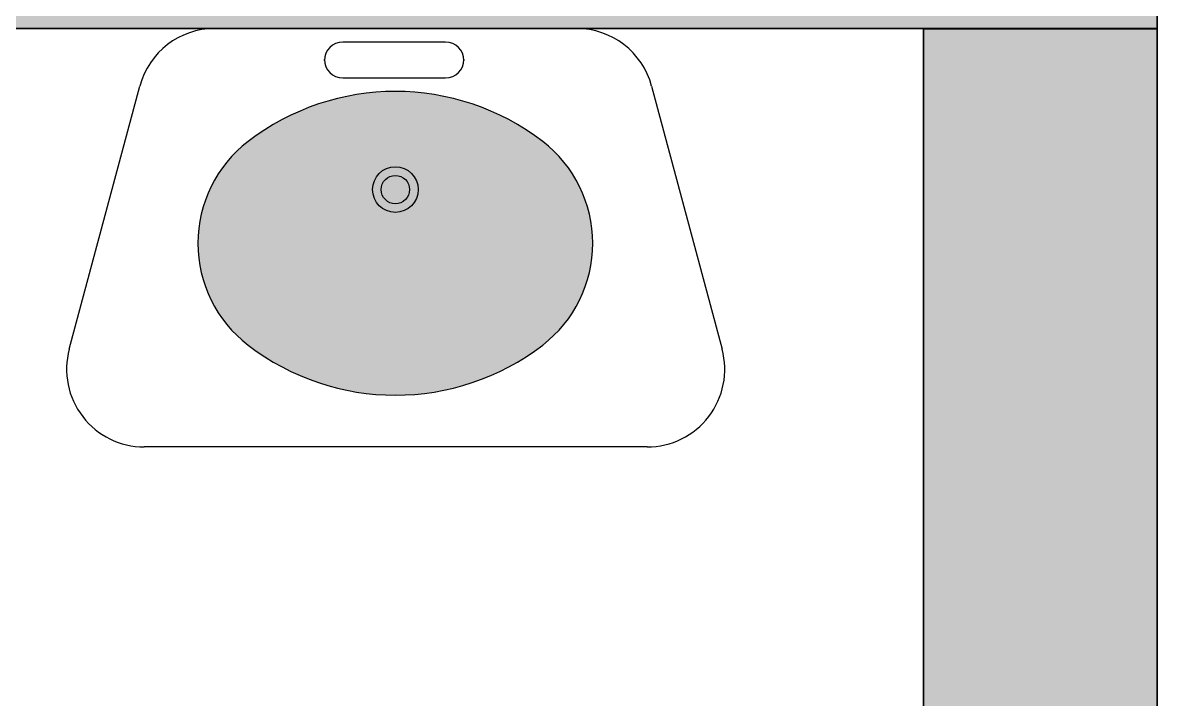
# Model space of a CAD drawing. Header units: feet. Extents: x 600 to 2744, y 411 to 1435.
# Drawn here: x 2639.25 to 2676.73, y 1138.85 to 1161.2 of the extents above; entities that cross this region are included whole.
import ezdxf

# ---------------------------------------------------------------- set-up
doc = ezdxf.new("R2010")
doc.units = ezdxf.units.FT
for name, color, linetype, lineweight in [('PQI-A-IN-FURN', 39, 'Continuous', 13), ('PQI-A-WALL', 30, 'Continuous', 50), ('PQI-ST-COLM', 34, 'Continuous', 40)]:
    doc.layers.add(name, color=color, linetype=linetype, lineweight=lineweight)
doc.layers.add('SANTEH', color=7, linetype='Continuous')

# ---------------------------------------------------------------- blocks, each defined once
blk = doc.blocks.new('OVALFREE')
for p, q in [((-8.247561, 0), (8.247561, 0)), ((2.271533, -0.61875), (-2.414177, -0.61875)), ((-3.249447, -1.45402), (-3.249447, -1.41473)), ((3.106803, -1.41473), (3.106803, -1.45402)), ((-2.414177, -2.25), (2.271533, -2.25)), ((-14.879001, -14.613447), (-11.666235, -2.623241)), ((11.666235, -2.623241), (14.879001, -14.613447)), ((11.460326, -19.06875), (-11.460326, -19.06875))]:
    blk.add_line(p, q)
for radius in [1.040625, 0.646875]:
    blk.add_circle((-0.015072, -7.340625), radius)
for centre, radius, start, end in [((-8.247561, -3.539272), 3.539272, 90, 165.000003), ((8.247561, -3.539272), 3.539272, 14.999997, 90), ((-2.414177, -1.45402), 0.83527, 90, 180), ((2.271533, -1.45402), 0.83527, 0, 90), ((-2.414177, -1.41473), 0.83527, 180, 270), ((2.271533, -1.41473), 0.83527, 270, 0), ((-0.015072, -13.889206), 11.020456, 52.448718, 127.551282), ((-3.168259, -9.7875), 5.846813, 127.551279, 232.448716), ((3.138114, -9.7875), 5.846813, 307.551284, 52.448721), ((-0.015072, -5.685794), 11.020456, 232.448718, 307.551282), ((-11.460326, -15.529478), 3.539272, 165.000003, 270), ((11.460326, -15.529478), 3.539272, 270, 14.999997)]:
    blk.add_arc(centre, radius, start, end)

msp = doc.modelspace()

# ---------------------------------------------------------------- hatches: boundary and pattern name
at = {"true_color": 0x636466}
h = msp.add_hatch(color=251, dxfattribs=at)
h.dxf.hatch_style = 1
h.paths.add_polyline_path([(2659.876, 1147.188, 0.493145), (2662.354, 1150.417), (2660.025, 1159.108, 0.339429), (2657.547, 1161.009), (2645.592, 1161.009, 0.339553), (2643.113, 1159.107), (2640.785, 1150.417, 0.493145), (2643.263, 1147.188)], flags=17)
h.paths.add_polyline_path([(2659.876, 1147.188, 0.493145), (2662.354, 1150.417), (2660.025, 1159.108, 0.339355), (2657.547, 1161.009), (2645.592, 1161.009, 0.339553), (2643.113, 1159.107), (2640.785, 1150.417, 0.493145), (2643.263, 1147.188)])
h.paths.add_polyline_path([(2646.69, 1157.275, -0.339953), (2656.427, 1157.275, -0.492589), (2656.427, 1150.555, -0.339953), (2646.69, 1150.555, -0.492589)], flags=16)
h.paths.add_polyline_path([(2651.09, 1155.688, -1), (2652.027, 1155.688, -1)], flags=0)
h.paths.add_polyline_path([(2650.804, 1155.688, -1), (2652.313, 1155.688, -1)], flags=0)
at = {"layer": 'PQI-A-IN-FURN', "true_color": 0x000000}
h = msp.add_hatch(color=18, dxfattribs=at)
h.dxf.hatch_style = 1
h.paths.add_polyline_path([(2676.73, 1161), (2669.004, 1161), (2669.004, 1134.923), (2676.73, 1134.923)])
h.paths.add_polyline_path([(2676.728, 1190.939), (2676.729, 1194.803), (2669.004, 1194.803), (2669.004, 1168.736), (2676.728, 1168.736), (2676.728, 1172.598), (2676.73, 1190.939)])
h.paths.add_polyline_path([(2676.728, 1168.735), (2618.78, 1168.735), (2618.78, 1161.009), (2676.728, 1161.009)])
h.paths.add_polyline_path([(2618.78, 1168.726), (2539.587, 1168.726), (2539.587, 1196.734), (2535.723, 1196.734), (2535.723, 1120.361), (2531.861, 1120.361), (2531.861, 1116.498), (2535.723, 1116.498), (2535.725, 1094.373), (2539.588, 1094.373), (2539.588, 1100.155), (2640.028, 1100.155), (2640.028, 1104.018), (2539.588, 1104.018), (2539.587, 1161.01), (2618.78, 1161.01)])
h.paths.add_polyline_path([(2497.087, 1210.702), (2489.361, 1210.702), (2489.365, 1158.558), (2497.092, 1158.558)])
h.paths.add_polyline_path([(2497.09, 1315.374), (2489.364, 1315.374), (2489.364, 1210.711), (2497.09, 1210.711), (2497.09, 1234.476), (2497.09, 1234.476), (2497.09, 1251.468), (2497.09, 1266.64), (2497.09, 1269.468)])
h.paths.add_polyline_path([(2497.089, 1367.536), (2489.363, 1367.536), (2489.363, 1315.383), (2497.089, 1315.383)])
h.paths.add_polyline_path([(2580.15, 1367.538), (2497.091, 1367.538), (2497.091, 1359.811), (2580.15, 1359.811)])
h.paths.add_polyline_path([(2676.728, 1367.536), (2645.822, 1367.536), (2645.822, 1359.81), (2669.002, 1359.81), (2669.002, 1336.631), (2676.728, 1336.631)])

# ---------------------------------------------------------------- linework, layer by layer
at = {"layer": 'PQI-A-WALL', "color": 0, "lineweight": 35, "ltscale": 1000}
msp.add_lwpolyline([(2669.004, 1134.923), (2676.73, 1134.923), (2676.73, 1161), (2669.004, 1161)], close=True, dxfattribs=at)
at = {"layer": 'PQI-ST-COLM', "color": 0, "lineweight": 35}
msp.add_lwpolyline([(2676.728, 1172.598), (2676.728, 1161.009), (2618.78, 1161.009), (2618.78, 1168.735), (2676.728, 1168.735)], dxfattribs=at)

# ---------------------------------------------------------------- block references
at = {"layer": 'SANTEH', "xscale": 0.7248132315328001, "yscale": 0.7248132315328001, "zscale": 0.7248132315328001}
msp.add_blockref('OVALFREE', (2651.569, 1161.009), dxfattribs=at)

doc.saveas('drawing.dxf')
